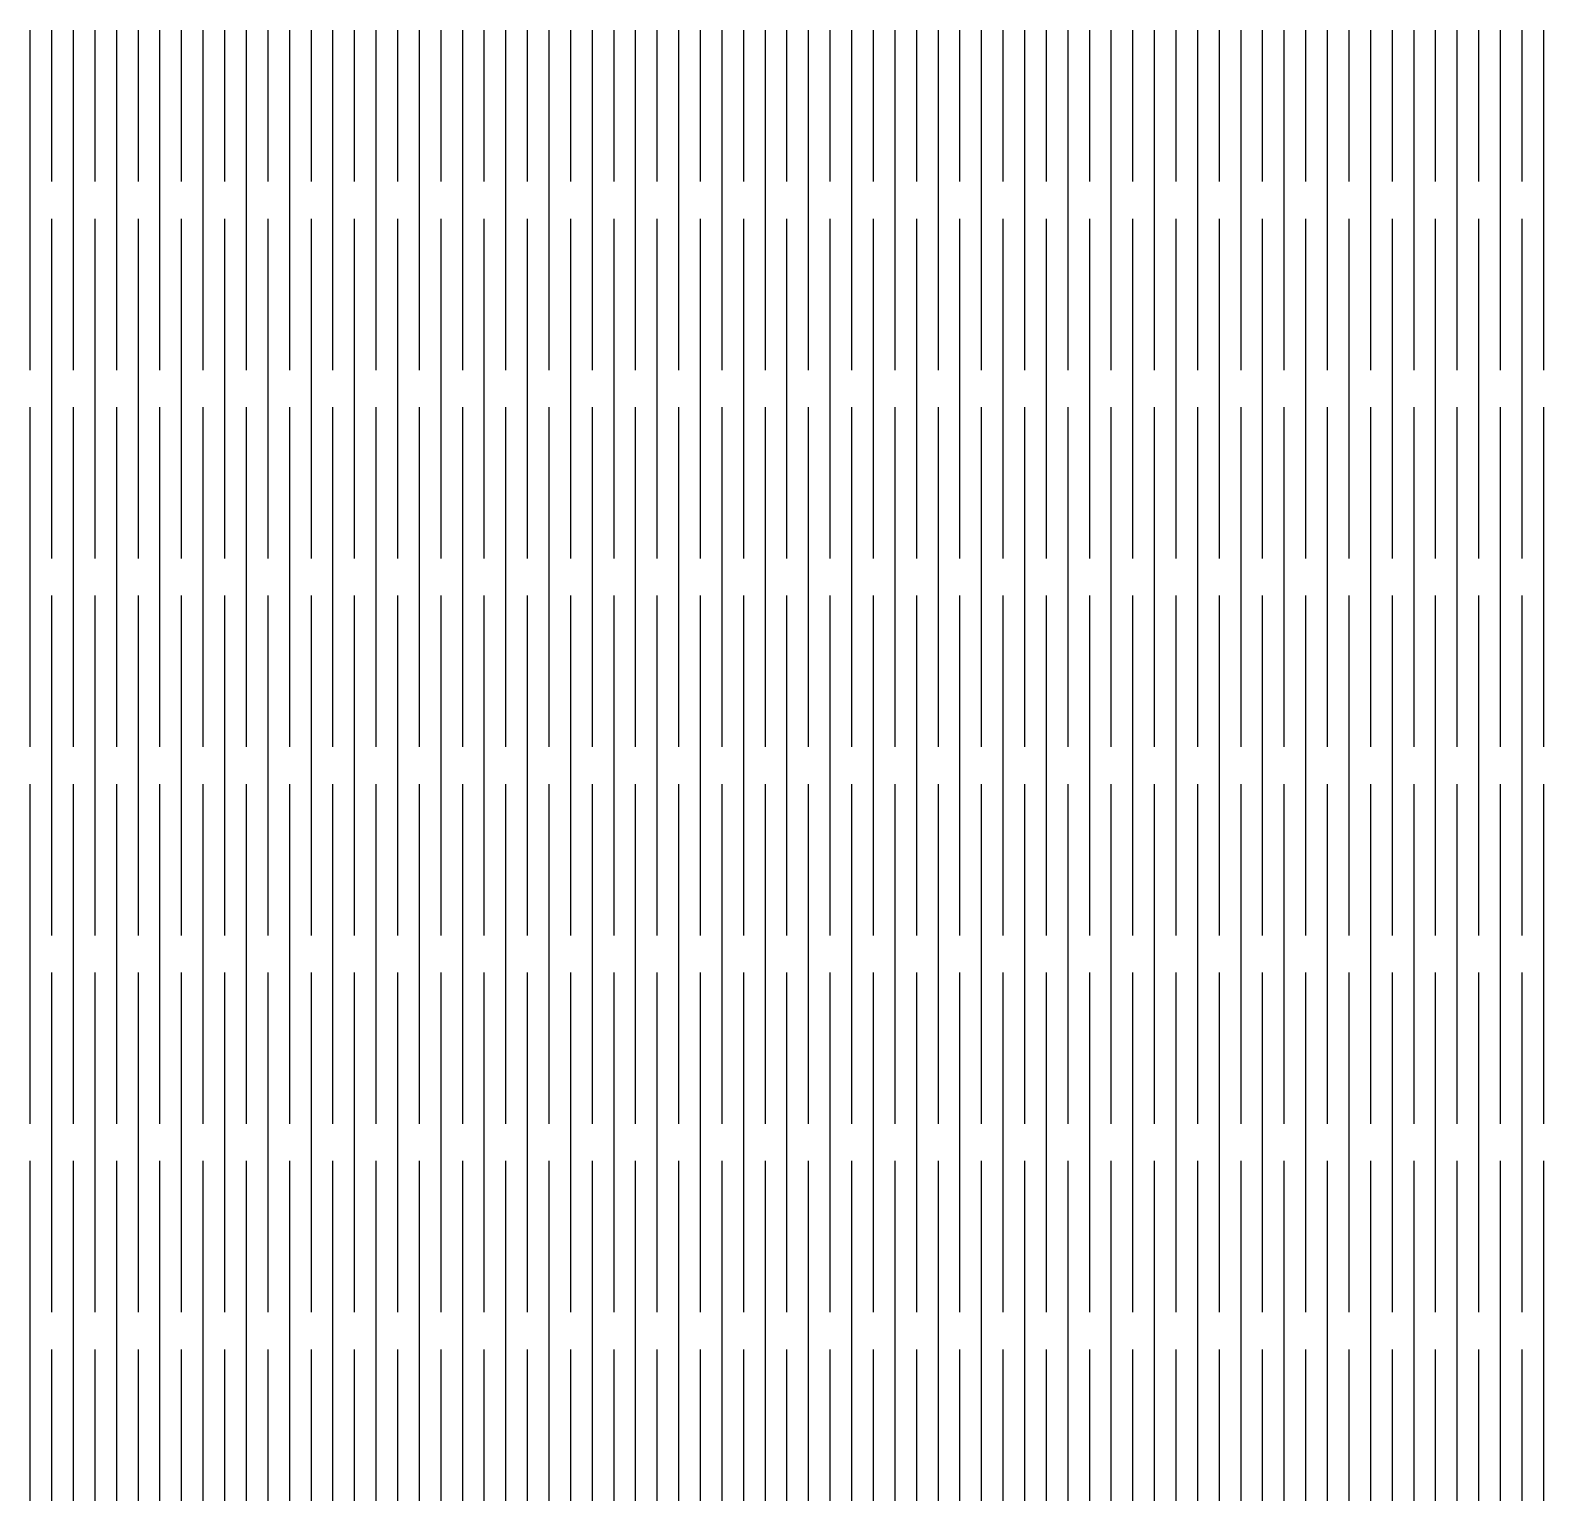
# Model space of a CAD drawing. Header units: millimetres. Extents: x 0.7 to 98.7, y 2.4 to 97.6.
import ezdxf

# ---------------------------------------------------------------- set-up
doc = ezdxf.new("R2010")
doc.units = ezdxf.units.MM
doc.layers.add('CUT', color=1, linetype='Continuous')

msp = doc.modelspace()

# ---------------------------------------------------------------- linework, layer by layer
at = {"layer": 'CUT'}
for points in [[(0.7, 75.6), (0.7, 97.6)], [(2.1, 87.8), (2.1, 97.6)], [(3.5, 75.6), (3.5, 97.6)], [(4.9, 87.8), (4.9, 97.6)], [(6.3, 75.6), (6.3, 97.6)], [(7.7, 87.8), (7.7, 97.6)], [(9.1, 75.6), (9.1, 97.6)], [(10.5, 87.8), (10.5, 97.6)], [(11.9, 75.6), (11.9, 97.6)], [(13.3, 87.8), (13.3, 97.6)], [(14.7, 75.6), (14.7, 97.6)], [(16.1, 87.8), (16.1, 97.6)], [(17.5, 75.6), (17.5, 97.6)], [(18.9, 87.8), (18.9, 97.6)], [(20.3, 75.6), (20.3, 97.6)], [(21.7, 87.8), (21.7, 97.6)], [(23.1, 75.6), (23.1, 97.6)], [(24.5, 87.8), (24.5, 97.6)], [(25.9, 75.6), (25.9, 97.6)], [(27.3, 87.8), (27.3, 97.6)], [(28.7, 75.6), (28.7, 97.6)], [(30.1, 87.8), (30.1, 97.6)], [(31.5, 75.6), (31.5, 97.6)], [(32.9, 87.8), (32.9, 97.6)], [(34.3, 75.6), (34.3, 97.6)], [(35.7, 87.8), (35.7, 97.6)], [(37.1, 75.6), (37.1, 97.6)], [(38.5, 87.8), (38.5, 97.6)], [(39.9, 75.6), (39.9, 97.6)], [(41.3, 87.8), (41.3, 97.6)], [(42.7, 75.6), (42.7, 97.6)], [(44.1, 87.8), (44.1, 97.6)], [(45.5, 75.6), (45.5, 97.6)], [(46.9, 87.8), (46.9, 97.6)], [(48.3, 75.6), (48.3, 97.6)], [(49.7, 87.8), (49.7, 97.6)], [(51.1, 75.6), (51.1, 97.6)], [(52.5, 87.8), (52.5, 97.6)], [(53.9, 75.6), (53.9, 97.6)], [(55.3, 87.8), (55.3, 97.6)], [(56.7, 75.6), (56.7, 97.6)], [(58.1, 87.8), (58.1, 97.6)], [(59.5, 75.6), (59.5, 97.6)], [(60.9, 87.8), (60.9, 97.6)], [(62.3, 75.6), (62.3, 97.6)], [(63.7, 87.8), (63.7, 97.6)], [(65.1, 75.6), (65.1, 97.6)], [(66.5, 87.8), (66.5, 97.6)], [(67.9, 75.6), (67.9, 97.6)], [(69.3, 87.8), (69.3, 97.6)], [(70.7, 75.6), (70.7, 97.6)], [(72.1, 87.8), (72.1, 97.6)], [(73.5, 75.6), (73.5, 97.6)], [(74.9, 87.8), (74.9, 97.6)], [(76.3, 75.6), (76.3, 97.6)], [(77.7, 87.8), (77.7, 97.6)], [(79.1, 75.6), (79.1, 97.6)], [(80.5, 87.8), (80.5, 97.6)], [(81.9, 75.6), (81.9, 97.6)], [(83.3, 87.8), (83.3, 97.6)], [(84.7, 75.6), (84.7, 97.6)], [(86.1, 87.8), (86.1, 97.6)], [(87.5, 75.6), (87.5, 97.6)], [(88.9, 87.8), (88.9, 97.6)], [(90.3, 75.6), (90.3, 97.6)], [(91.7, 87.8), (91.7, 97.6)], [(93.1, 75.6), (93.1, 97.6)], [(94.5, 87.8), (94.5, 97.6)], [(95.9, 75.6), (95.9, 97.6)], [(97.3, 87.8), (97.3, 97.6)], [(98.7, 75.6), (98.7, 97.6)], [(2.1, 63.4), (2.1, 85.4)], [(4.9, 63.4), (4.9, 85.4)], [(7.7, 63.4), (7.7, 85.4)], [(10.5, 63.4), (10.5, 85.4)], [(13.3, 63.4), (13.3, 85.4)], [(16.1, 63.4), (16.1, 85.4)], [(18.9, 63.4), (18.9, 85.4)], [(21.7, 63.4), (21.7, 85.4)], [(24.5, 63.4), (24.5, 85.4)], [(27.3, 63.4), (27.3, 85.4)], [(30.1, 63.4), (30.1, 85.4)], [(32.9, 63.4), (32.9, 85.4)], [(35.7, 63.4), (35.7, 85.4)], [(38.5, 63.4), (38.5, 85.4)], [(41.3, 63.4), (41.3, 85.4)], [(44.1, 63.4), (44.1, 85.4)], [(46.9, 63.4), (46.9, 85.4)], [(49.7, 63.4), (49.7, 85.4)], [(52.5, 63.4), (52.5, 85.4)], [(55.3, 63.4), (55.3, 85.4)], [(58.1, 63.4), (58.1, 85.4)], [(60.9, 63.4), (60.9, 85.4)], [(63.7, 63.4), (63.7, 85.4)], [(66.5, 63.4), (66.5, 85.4)], [(69.3, 63.4), (69.3, 85.4)], [(72.1, 63.4), (72.1, 85.4)], [(74.9, 63.4), (74.9, 85.4)], [(77.7, 63.4), (77.7, 85.4)], [(80.5, 63.4), (80.5, 85.4)], [(83.3, 63.4), (83.3, 85.4)], [(86.1, 63.4), (86.1, 85.4)], [(88.9, 63.4), (88.9, 85.4)], [(91.7, 63.4), (91.7, 85.4)], [(94.5, 63.4), (94.5, 85.4)], [(97.3, 63.4), (97.3, 85.4)], [(0.7, 51.2), (0.7, 73.2)], [(3.5, 51.2), (3.5, 73.2)], [(6.3, 51.2), (6.3, 73.2)], [(9.1, 51.2), (9.1, 73.2)], [(11.9, 51.2), (11.9, 73.2)], [(14.7, 51.2), (14.7, 73.2)], [(17.5, 51.2), (17.5, 73.2)], [(20.3, 51.2), (20.3, 73.2)], [(23.1, 51.2), (23.1, 73.2)], [(25.9, 51.2), (25.9, 73.2)], [(28.7, 51.2), (28.7, 73.2)], [(31.5, 51.2), (31.5, 73.2)], [(34.3, 51.2), (34.3, 73.2)], [(37.1, 51.2), (37.1, 73.2)], [(39.9, 51.2), (39.9, 73.2)], [(42.7, 51.2), (42.7, 73.2)], [(45.5, 51.2), (45.5, 73.2)], [(48.3, 51.2), (48.3, 73.2)], [(51.1, 51.2), (51.1, 73.2)], [(53.9, 51.2), (53.9, 73.2)], [(56.7, 51.2), (56.7, 73.2)], [(59.5, 51.2), (59.5, 73.2)], [(62.3, 51.2), (62.3, 73.2)], [(65.1, 51.2), (65.1, 73.2)], [(67.9, 51.2), (67.9, 73.2)], [(70.7, 51.2), (70.7, 73.2)], [(73.5, 51.2), (73.5, 73.2)], [(76.3, 51.2), (76.3, 73.2)], [(79.1, 51.2), (79.1, 73.2)], [(81.9, 51.2), (81.9, 73.2)], [(84.7, 51.2), (84.7, 73.2)], [(87.5, 51.2), (87.5, 73.2)], [(90.3, 51.2), (90.3, 73.2)], [(93.1, 51.2), (93.1, 73.2)], [(95.9, 51.2), (95.9, 73.2)], [(98.7, 51.2), (98.7, 73.2)], [(2.1, 39), (2.1, 61)], [(4.9, 39), (4.9, 61)], [(7.7, 39), (7.7, 61)], [(10.5, 39), (10.5, 61)], [(13.3, 39), (13.3, 61)], [(16.1, 39), (16.1, 61)], [(18.9, 39), (18.9, 61)], [(21.7, 39), (21.7, 61)], [(24.5, 39), (24.5, 61)], [(27.3, 39), (27.3, 61)], [(30.1, 39), (30.1, 61)], [(32.9, 39), (32.9, 61)], [(35.7, 39), (35.7, 61)], [(38.5, 39), (38.5, 61)], [(41.3, 39), (41.3, 61)], [(44.1, 39), (44.1, 61)], [(46.9, 39), (46.9, 61)], [(49.7, 39), (49.7, 61)], [(52.5, 39), (52.5, 61)], [(55.3, 39), (55.3, 61)], [(58.1, 39), (58.1, 61)], [(60.9, 39), (60.9, 61)], [(63.7, 39), (63.7, 61)], [(66.5, 39), (66.5, 61)], [(69.3, 39), (69.3, 61)], [(72.1, 39), (72.1, 61)], [(74.9, 39), (74.9, 61)], [(77.7, 39), (77.7, 61)], [(80.5, 39), (80.5, 61)], [(83.3, 39), (83.3, 61)], [(86.1, 39), (86.1, 61)], [(88.9, 39), (88.9, 61)], [(91.7, 39), (91.7, 61)], [(94.5, 39), (94.5, 61)], [(97.3, 39), (97.3, 61)], [(0.7, 26.8), (0.7, 48.8)], [(3.5, 26.8), (3.5, 48.8)], [(6.3, 26.8), (6.3, 48.8)], [(9.1, 26.8), (9.1, 48.8)], [(11.9, 26.8), (11.9, 48.8)], [(14.7, 26.8), (14.7, 48.8)], [(17.5, 26.8), (17.5, 48.8)], [(20.3, 26.8), (20.3, 48.8)], [(23.1, 26.8), (23.1, 48.8)], [(25.9, 26.8), (25.9, 48.8)], [(28.7, 26.8), (28.7, 48.8)], [(31.5, 26.8), (31.5, 48.8)], [(34.3, 26.8), (34.3, 48.8)], [(37.1, 26.8), (37.1, 48.8)], [(39.9, 26.8), (39.9, 48.8)], [(42.7, 26.8), (42.7, 48.8)], [(45.5, 26.8), (45.5, 48.8)], [(48.3, 26.8), (48.3, 48.8)], [(51.1, 26.8), (51.1, 48.8)], [(53.9, 26.8), (53.9, 48.8)], [(56.7, 26.8), (56.7, 48.8)], [(59.5, 26.8), (59.5, 48.8)], [(62.3, 26.8), (62.3, 48.8)], [(65.1, 26.8), (65.1, 48.8)], [(67.9, 26.8), (67.9, 48.8)], [(70.7, 26.8), (70.7, 48.8)], [(73.5, 26.8), (73.5, 48.8)], [(76.3, 26.8), (76.3, 48.8)], [(79.1, 26.8), (79.1, 48.8)], [(81.9, 26.8), (81.9, 48.8)], [(84.7, 26.8), (84.7, 48.8)], [(87.5, 26.8), (87.5, 48.8)], [(90.3, 26.8), (90.3, 48.8)], [(93.1, 26.8), (93.1, 48.8)], [(95.9, 26.8), (95.9, 48.8)], [(98.7, 26.8), (98.7, 48.8)], [(2.1, 14.6), (2.1, 36.6)], [(4.9, 14.6), (4.9, 36.6)], [(7.7, 14.6), (7.7, 36.6)], [(10.5, 14.6), (10.5, 36.6)], [(13.3, 14.6), (13.3, 36.6)], [(16.1, 14.6), (16.1, 36.6)], [(18.9, 14.6), (18.9, 36.6)], [(21.7, 14.6), (21.7, 36.6)], [(24.5, 14.6), (24.5, 36.6)], [(27.3, 14.6), (27.3, 36.6)], [(30.1, 14.6), (30.1, 36.6)], [(32.9, 14.6), (32.9, 36.6)], [(35.7, 14.6), (35.7, 36.6)], [(38.5, 14.6), (38.5, 36.6)], [(41.3, 14.6), (41.3, 36.6)], [(44.1, 14.6), (44.1, 36.6)], [(46.9, 14.6), (46.9, 36.6)], [(49.7, 14.6), (49.7, 36.6)], [(52.5, 14.6), (52.5, 36.6)], [(55.3, 14.6), (55.3, 36.6)], [(58.1, 14.6), (58.1, 36.6)], [(60.9, 14.6), (60.9, 36.6)], [(63.7, 14.6), (63.7, 36.6)], [(66.5, 14.6), (66.5, 36.6)], [(69.3, 14.6), (69.3, 36.6)], [(72.1, 14.6), (72.1, 36.6)], [(74.9, 14.6), (74.9, 36.6)], [(77.7, 14.6), (77.7, 36.6)], [(80.5, 14.6), (80.5, 36.6)], [(83.3, 14.6), (83.3, 36.6)], [(86.1, 14.6), (86.1, 36.6)], [(88.9, 14.6), (88.9, 36.6)], [(91.7, 14.6), (91.7, 36.6)], [(94.5, 14.6), (94.5, 36.6)], [(97.3, 14.6), (97.3, 36.6)], [(0.7, 2.4), (0.7, 24.4)], [(3.5, 2.4), (3.5, 24.4)], [(6.3, 2.4), (6.3, 24.4)], [(9.1, 2.4), (9.1, 24.4)], [(11.9, 2.4), (11.9, 24.4)], [(14.7, 2.4), (14.7, 24.4)], [(17.5, 2.4), (17.5, 24.4)], [(20.3, 2.4), (20.3, 24.4)], [(23.1, 2.4), (23.1, 24.4)], [(25.9, 2.4), (25.9, 24.4)], [(28.7, 2.4), (28.7, 24.4)], [(31.5, 2.4), (31.5, 24.4)], [(34.3, 2.4), (34.3, 24.4)], [(37.1, 2.4), (37.1, 24.4)], [(39.9, 2.4), (39.9, 24.4)], [(42.7, 2.4), (42.7, 24.4)], [(45.5, 2.4), (45.5, 24.4)], [(48.3, 2.4), (48.3, 24.4)], [(51.1, 2.4), (51.1, 24.4)], [(53.9, 2.4), (53.9, 24.4)], [(56.7, 2.4), (56.7, 24.4)], [(59.5, 2.4), (59.5, 24.4)], [(62.3, 2.4), (62.3, 24.4)], [(65.1, 2.4), (65.1, 24.4)], [(67.9, 2.4), (67.9, 24.4)], [(70.7, 2.4), (70.7, 24.4)], [(73.5, 2.4), (73.5, 24.4)], [(76.3, 2.4), (76.3, 24.4)], [(79.1, 2.4), (79.1, 24.4)], [(81.9, 2.4), (81.9, 24.4)], [(84.7, 2.4), (84.7, 24.4)], [(87.5, 2.4), (87.5, 24.4)], [(90.3, 2.4), (90.3, 24.4)], [(93.1, 2.4), (93.1, 24.4)], [(95.9, 2.4), (95.9, 24.4)], [(98.7, 2.4), (98.7, 24.4)], [(2.1, 2.4), (2.1, 12.2)], [(4.9, 2.4), (4.9, 12.2)], [(7.7, 2.4), (7.7, 12.2)], [(10.5, 2.4), (10.5, 12.2)], [(13.3, 2.4), (13.3, 12.2)], [(16.1, 2.4), (16.1, 12.2)], [(18.9, 2.4), (18.9, 12.2)], [(21.7, 2.4), (21.7, 12.2)], [(24.5, 2.4), (24.5, 12.2)], [(27.3, 2.4), (27.3, 12.2)], [(30.1, 2.4), (30.1, 12.2)], [(32.9, 2.4), (32.9, 12.2)], [(35.7, 2.4), (35.7, 12.2)], [(38.5, 2.4), (38.5, 12.2)], [(41.3, 2.4), (41.3, 12.2)], [(44.1, 2.4), (44.1, 12.2)], [(46.9, 2.4), (46.9, 12.2)], [(49.7, 2.4), (49.7, 12.2)], [(52.5, 2.4), (52.5, 12.2)], [(55.3, 2.4), (55.3, 12.2)], [(58.1, 2.4), (58.1, 12.2)], [(60.9, 2.4), (60.9, 12.2)], [(63.7, 2.4), (63.7, 12.2)], [(66.5, 2.4), (66.5, 12.2)], [(69.3, 2.4), (69.3, 12.2)], [(72.1, 2.4), (72.1, 12.2)], [(74.9, 2.4), (74.9, 12.2)], [(77.7, 2.4), (77.7, 12.2)], [(80.5, 2.4), (80.5, 12.2)], [(83.3, 2.4), (83.3, 12.2)], [(86.1, 2.4), (86.1, 12.2)], [(88.9, 2.4), (88.9, 12.2)], [(91.7, 2.4), (91.7, 12.2)], [(94.5, 2.4), (94.5, 12.2)], [(97.3, 2.4), (97.3, 12.2)]]:
    msp.add_lwpolyline(points, dxfattribs=at)

doc.saveas('drawing.dxf')
